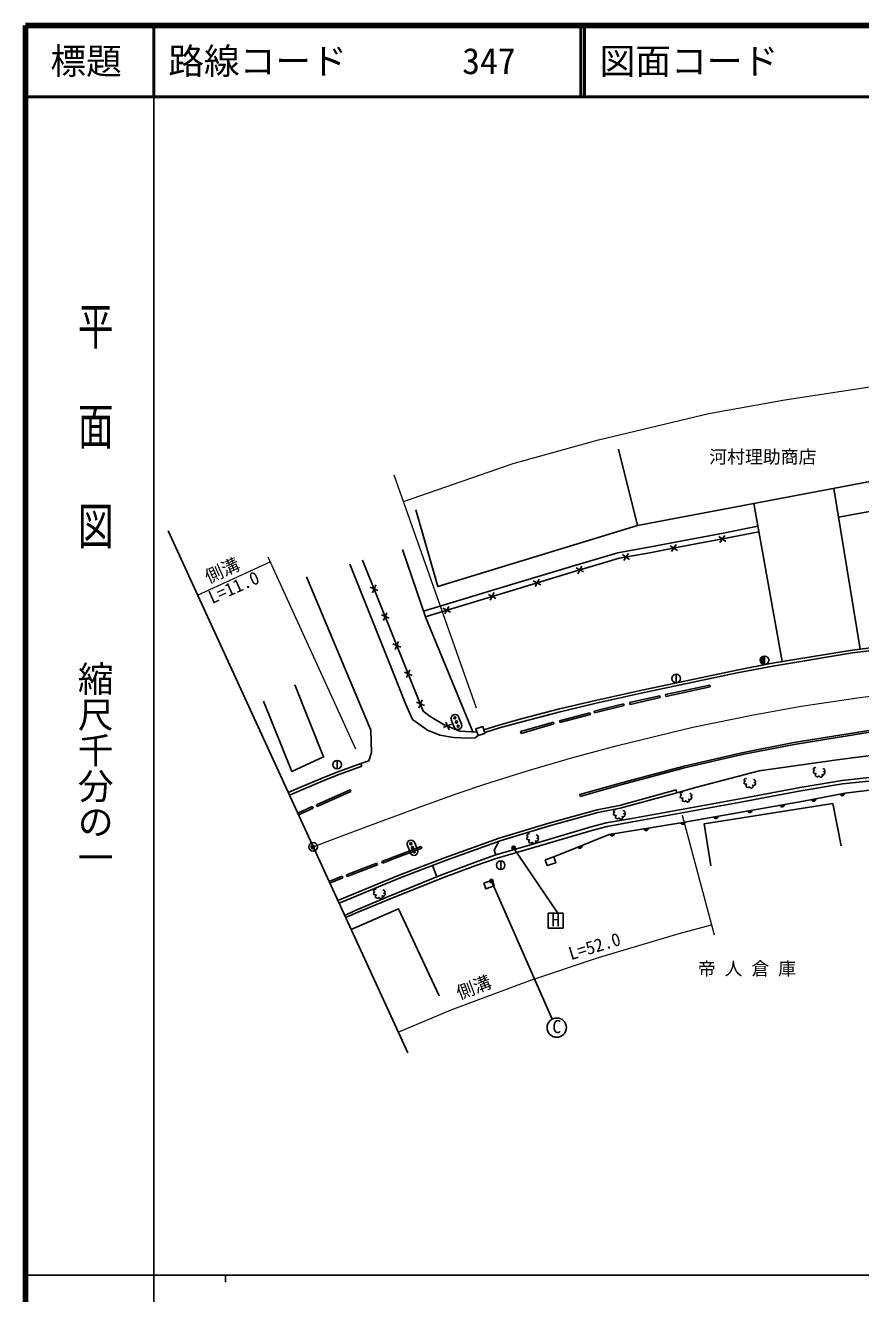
# Model space of a CAD drawing. Units: millimetres at full size, sheet at 1:1000; details may follow other scales. Extents: x 40000 to 680000, y 20000 to 380000.
# Drawn here: x 40000 to 156906, y 202409 to 380000 of the extents above; entities that cross this region are included whole.
import ezdxf
from ezdxf.enums import TextEntityAlignment as Align

# ---------------------------------------------------------------- set-up
doc = ezdxf.new("R2010")
doc.units = ezdxf.units.MM
doc.header["$LTSCALE"] = 1000
doc.header["$PDMODE"] = 32
doc.header["$PDSIZE"] = 500
doc.linetypes.add('CHAIN', pattern=[18.5, 12, -1.5, 3.5, -1.5])
for name, color, linetype, lineweight in [('M-BGD', 7, 'Continuous', 25), ('M-BGD-EXST', 7, 'Continuous', 25), ('M-BMK', 2, 'CHAIN', 13), ('M-BMK-OTRS', 5, 'Continuous', 25), ('M-BMK-SRVR', 3, 'Continuous', 25), ('M-STR-HTXT', 7, 'Continuous', 13), ('M-STR-STRC', 7, 'Continuous', 25), ('M-TTL', 2, 'Continuous', 140), ('M-TTL-BAND', 7, 'Continuous', 25), ('M-TTL-LINE', 7, 'Continuous', 50)]:
    doc.layers.add(name, color=color, linetype=linetype, lineweight=lineweight)
for name, color, linetype in [('M-BMK-HTXT', 7, 'Continuous'), ('M-OTRS', 6, 'Continuous'), ('M-TTL-TXT', 7, 'Continuous')]:
    doc.layers.add(name, color=color, linetype=linetype)
doc.styles.add('@ＭＳ ゴシック', font='')
doc.styles.add('ＭＳ ゴシック', font='')
doc.styles.get('@ＭＳ ゴシック').set_extended_font_data('@MS Gothic')
doc.styles.get('ＭＳ ゴシック').set_extended_font_data('MS Gothic')

msp = doc.modelspace()

# ---------------------------------------------------------------- hatches: boundary and pattern name
at = {"layer": 'M-BGD'}
for points in [[(143456, 291693, 0.41421), (142856, 291093, 0.41421), (143456, 290493)], [(154030, 272346, 0.84072), (154645, 272464)], [(141088, 269985, 0.84072), (141704, 270094)], [(145613, 270785, 0.84072), (146229, 270894)], [(150035, 271583, 0.84072), (150650, 271700)], [(131724, 268330, 0.84072), (132340, 268439)], [(136336, 269145, 0.84072), (136953, 269254)], [(121832, 266712, 0.84072), (122450, 266813)], [(126572, 267487, 0.84072), (127190, 267588)], [(117348, 264928, 0.84072), (117928, 265162)]]:
    msp.add_hatch(color=256, dxfattribs=at).paths.add_polyline_path(points)
at = {"layer": 'M-BGD-EXST'}
for points in [[(108591, 264836, 1), (108091, 264836, 1)], [(105497, 260185, 1), (104997, 260185, 1)]]:
    msp.add_hatch(color=256, dxfattribs=at).paths.add_polyline_path(points)

# ---------------------------------------------------------------- linework, layer by layer
at = {"layer": 'M-BGD'}
for p, q in [((156830, 292659), (153135, 315167)), ((145933, 290913), (141965, 313049)), ((130435, 306310), (131103, 307294)), ((138039, 307740), (137047, 308409)), ((137215, 307585), (137880, 308571)), ((96028, 297031), (92778, 306611)), ((124569, 305209), (123587, 305892)), ((123744, 305065), (124422, 306042)), ((131259, 306463), (130269, 307134)), ((117072, 304030), (118125, 303462)), ((117877, 304266), (117312, 303219)), ((112147, 301662), (111093, 302227)), ((111343, 301424), (111905, 302472)), ((89355, 300875), (88261, 301341)), ((89047, 301654), (88578, 300554)), ((105858, 299761), (104804, 300325)), ((105055, 299523), (105616, 300571)), ((99499, 297835), (98444, 298398)), ((98696, 297595), (99256, 298644)), ((90922, 296980), (89828, 297446)), ((90614, 297759), (90145, 296659)), ((96028, 297031), (102633, 281068)), ((92547, 292943), (91453, 293409)), ((92238, 293722), (91770, 292622)), ((143456, 290493), (143456, 291693)), ((93832, 289763), (93363, 288663)), ((94140, 288984), (93046, 289450)), ((131100, 289154), (131100, 287954)), ((124578, 285163), (128794, 286120)), ((128849, 285876), (128794, 286120)), ((129599, 286291), (135803, 287611)), ((129651, 286046), (129599, 286291)), ((129651, 286046), (135855, 287367)), ((135855, 287367), (135803, 287611)), ((95842, 284755), (94747, 285222)), ((95533, 285535), (95064, 284434)), ((119590, 283987), (123740, 284985)), ((119648, 283744), (123798, 284742)), ((123798, 284742), (123740, 284985)), ((124633, 284919), (124578, 285163)), ((124633, 284919), (128849, 285876)), ((99304, 281350), (98840, 282452)), ((109313, 281104), (113914, 282414)), ((113982, 282173), (113914, 282414)), ((114738, 282624), (119025, 283730)), ((114800, 282382), (114738, 282624)), ((114800, 282382), (119088, 283488)), ((119088, 283488), (119025, 283730)), ((119648, 283744), (119590, 283987)), ((98530, 281670), (99626, 282132)), ((109381, 280864), (109313, 281104)), ((109381, 280864), (113982, 282173)), ((83630, 277082), (83630, 275882)), ((86949, 276648), (87087, 276273)), ((80760, 270851), (85458, 272953)), ((80862, 270623), (85560, 272725)), ((85560, 272725), (85458, 272953)), ((117658, 272040), (117591, 272281)), ((131066, 272940), (131171, 272554)), ((78133, 269679), (80151, 270635)), ((78237, 269452), (80258, 270409)), ((80151, 270635), (80258, 270409)), ((80862, 270623), (80760, 270851)), ((95470, 264785), (95382, 265019)), ((89966, 262696), (89877, 262929)), ((106526, 263020), (106526, 261820)), ((84967, 261070), (89192, 262707)), ((85057, 260837), (84967, 261070)), ((85057, 260837), (89282, 262474)), ((89282, 262474), (89192, 262707)), ((97600, 260764), (96987, 262354)), ((82530, 260098), (84329, 260875)), ((82634, 259871), (84428, 260646)), ((84329, 260875), (84428, 260646))]:
    msp.add_line(p, q, dxfattribs=at)
for points in [[(125682, 309962), (165376, 317488), (163891, 325694)], [(153797, 311131), (179929, 315874), (178204, 326090)], [(94667, 312178), (97729, 301416), (125682, 309962), (123029, 320654)], [(95713, 297959), (100936, 299548), (108498, 301835), (116909, 304378), (121339, 305689), (122939, 306157), (127246, 306933), (131219, 307700), (137202, 308822), (142536, 309859)], [(95970, 297202), (101168, 298783), (108730, 301069), (117139, 303611), (121564, 304922), (123123, 305377), (127392, 306146), (131368, 306914), (137352, 308036), (142678, 309072)], [(85423, 304568), (91501, 289381), (93238, 284919), (94173, 282822), (96298, 281326), (97994, 280592), (99902, 280285), (101960, 280205), (102961, 280245), (103377, 280554)], [(103223, 281030), (100829, 281183), (98639, 282076), (96679, 283235), (95700, 283991), (87201, 305112)], [(86949, 276648), (88092, 277026), (88445, 278175), (88368, 281296), (79371, 302790)], [(104166, 281363), (106255, 281998), (109576, 282929), (114763, 284280), (119809, 285483), (126108, 286870), (139560, 289734), (144546, 290686), (155705, 292518), (167516, 294001)], [(104290, 280983), (106367, 281614), (109680, 282542), (114860, 283891), (119898, 285093), (126192, 286479), (139639, 289342), (144616, 290292), (155762, 292122), (167558, 293603)], [(73351, 285373), (77278, 275539), (81739, 277559), (77697, 287660)], [(191287, 284203), (185405, 284042), (179399, 283686), (168936, 282714), (161618, 281817), (147562, 279571), (140296, 278146), (132190, 276276), (123458, 273930), (117591, 272281)], [(191294, 283953), (185416, 283792), (179418, 283436), (168963, 282465), (161653, 281570), (147606, 279325), (140348, 277901), (132250, 276034), (123524, 273689), (117658, 272040)], [(180956, 276836), (183354, 279468), (182789, 280201), (172514, 279214), (161534, 278199), (153613, 277175), (142698, 275604), (133772, 273265), (131171, 272554)], [(76803, 272576), (78760, 273405), (81531, 274573), (83511, 275381), (86949, 276648)], [(76970, 272212), (78915, 273037), (81684, 274203), (83656, 275008), (87087, 276273)], [(84704, 255360), (86075, 256033), (90601, 257913), (98142, 260985), (102878, 262776), (105868, 263842), (111012, 265344), (119170, 267753), (121313, 268313), (124874, 268946), (140266, 271762), (148437, 273286), (154309, 274268), (159801, 274871), (164253, 275287), (169272, 275911), (174892, 276535), (176989, 276824), (181810, 276838), (182196, 272114), (198943, 272526), (214227, 272833), (231703, 273382)], [(84835, 255075), (86212, 255679), (90718, 257545), (98270, 260592), (103040, 262359), (106018, 263364), (111153, 264864), (119304, 267271), (121421, 267824), (124963, 268454), (140357, 271270), (148524, 272794), (154377, 273773), (159852, 274374), (164307, 274790), (169331, 275414), (174953, 276038), (177024, 276324), (181349, 276337), (181736, 271602), (198957, 272026), (214234, 272453), (231933, 272920), (222792, 264208)], [(150650, 276037), (150522, 276083), (150410, 276037), (150304, 275904), (150324, 275774), (150406, 275715), (150466, 275703), (150361, 275643), (150296, 275453), (150328, 275317), (150510, 275247), (150657, 275266), (150580, 275070), (150577, 274903), (150701, 274827), (150883, 274789), (151008, 274845), (151041, 274907), (151093, 274824), (151325, 274721), (151499, 274789), (151598, 274949), (151556, 275060), (151485, 275113), (151679, 275065), (151870, 275177), (151923, 275376), (151852, 275453), (151724, 275485), (151881, 275529), (151903, 275618), (151862, 275788), (151780, 275878), (151608, 275956)], [(113943, 263550), (121713, 266693), (131724, 268330), (148902, 271367), (154688, 272472), (164360, 273656), (172757, 274705), (176594, 275228), (180044, 275165), (180308, 270383), (185165, 270441), (185370, 262386)], [(140945, 274515), (140817, 274561), (140705, 274516), (140599, 274382), (140619, 274252), (140701, 274193), (140761, 274182), (140656, 274121), (140591, 273932), (140623, 273795), (140804, 273726), (140952, 273745), (140875, 273548), (140872, 273382), (140996, 273306), (141178, 273268), (141303, 273323), (141336, 273385), (141388, 273302), (141620, 273199), (141794, 273268), (141893, 273427), (141851, 273539), (141780, 273591), (141974, 273543), (142165, 273655), (142218, 273855), (142147, 273931), (142019, 273963), (142176, 274008), (142198, 274096), (142157, 274266), (142075, 274356), (141903, 274434)], [(83741, 257458), (92313, 261025), (98685, 263419), (106337, 266193), (113247, 268295), (120034, 270155), (123139, 270781), (131066, 272940)], [(83908, 257094), (92460, 260653), (98824, 263044), (106463, 265814), (113358, 267910), (120126, 269766), (123231, 270392), (131171, 272554)], [(132021, 272564), (131894, 272609), (131781, 272564), (131675, 272430), (131695, 272300), (131778, 272241), (131838, 272230), (131732, 272169), (131668, 271980), (131700, 271843), (131881, 271774), (132028, 271793), (131952, 271596), (131948, 271430), (132072, 271354), (132254, 271316), (132379, 271372), (132412, 271433), (132465, 271351), (132697, 271248), (132870, 271316), (132969, 271476), (132927, 271587), (132857, 271639), (133050, 271591), (133241, 271704), (133294, 271903), (133223, 271980), (133095, 272011), (133252, 272056), (133274, 272144), (133233, 272315), (133151, 272405), (132979, 272482)], [(122675, 270156), (122547, 270202), (122435, 270156), (122329, 270023), (122349, 269893), (122431, 269834), (122491, 269822), (122386, 269762), (122321, 269572), (122353, 269436), (122534, 269366), (122682, 269385), (122605, 269189), (122602, 269022), (122726, 268946), (122908, 268908), (123033, 268964), (123066, 269026), (123118, 268943), (123350, 268840), (123524, 268908), (123623, 269068), (123581, 269179), (123510, 269232), (123704, 269184), (123895, 269296), (123948, 269495), (123877, 269572), (123749, 269604), (123906, 269648), (123928, 269737), (123887, 269907), (123805, 269997), (123633, 270075)], [(135924, 262308), (135000, 268181), (153002, 271023), (154187, 265126)], [(110546, 266735), (110418, 266781), (110306, 266736), (110200, 266602), (110219, 266472), (110302, 266413), (110362, 266401), (110256, 266341), (110192, 266151), (110224, 266015), (110405, 265945), (110553, 265964), (110476, 265768), (110473, 265602), (110597, 265526), (110779, 265487), (110904, 265543), (110937, 265605), (110989, 265522), (111221, 265419), (111395, 265487), (111493, 265647), (111452, 265758), (111381, 265811), (111574, 265763), (111766, 265875), (111819, 266074), (111747, 266151), (111620, 266183), (111777, 266227), (111799, 266316), (111758, 266486), (111676, 266576), (111503, 266654)], [(89877, 262929), (92436, 263907), (93823, 264432), (95382, 265019)], [(89966, 262696), (92525, 263673), (93912, 264199), (95470, 264785)], [(106262, 265741), (105635, 264491), (105868, 263842)], [(89090, 259022), (88962, 259068), (88850, 259023), (88744, 258889), (88764, 258759), (88847, 258700), (88907, 258689), (88801, 258628), (88736, 258439), (88769, 258302), (88950, 258233), (89097, 258252), (89020, 258055), (89017, 257889), (89141, 257813), (89323, 257774), (89448, 257830), (89481, 257892), (89534, 257809), (89766, 257706), (89939, 257774), (90038, 257934), (89996, 258046), (89926, 258098), (90119, 258050), (90310, 258162), (90363, 258361), (90292, 258438), (90164, 258470), (90321, 258514), (90343, 258603), (90302, 258773), (90220, 258863), (90048, 258941)], [(85596, 253417), (92218, 256302), (97898, 244115)]]:
    msp.add_lwpolyline(points, dxfattribs=at)
for points in [[(103377, 280554), (104328, 280864), (104019, 281815), (103068, 281505)], [(112763, 263138), (113943, 263550), (114224, 262748), (113044, 262336)], [(104146, 259893), (105326, 260305), (105607, 259503), (104427, 259091)]]:
    msp.add_lwpolyline(points, close=True, dxfattribs=at)
for centre in [(143456, 291093), (131100, 288554), (83630, 276482), (106526, 262420)]:
    msp.add_circle(centre, 600, dxfattribs=at)
for centre, start, end in [((154327, 272458), 200.70491, 0.92264), ((141386, 270093), 199.91704, 0.13477), ((145911, 270893), 199.91704, 0.13477), ((150332, 271695), 200.70491, 0.92264), ((132023, 268438), 199.91704, 0.13477), ((136635, 269253), 199.91704, 0.13477), ((122132, 266817), 199.17681, 359.39454), ((126872, 267592), 199.17681, 359.39454), ((117618, 265095), 211.91288, 12.13062)]:
    msp.add_arc(centre, 318, start, end, dxfattribs=at)
at = {"layer": 'M-BGD-EXST'}
for p, q in [((108341, 264836), (114535, 255681)), ((105247, 260185), (113720, 240835)), ((115252, 255681), (113152, 255681)), ((113152, 255681), (113152, 253581)), ((115252, 253581), (115252, 255681)), ((113152, 253581), (115252, 253581))]:
    msp.add_line(p, q, dxfattribs=at)
for centre, radius in [((108341, 264836), 250), ((105247, 260185), 250), ((114373, 239654), 1350)]:
    msp.add_circle(centre, radius, dxfattribs=at)
at = {"layer": 'M-BMK'}
msp.add_lwpolyline([(80297, 264963), (83812, 266329), (90076, 268664), (95778, 270774), (100419, 272458), (104299, 273731), (110072, 275582), (116605, 277469), (122861, 279185), (133418, 281722), (141911, 283464), (148603, 284656), (156805, 285904), (166996, 287151), (175294, 287877), (183532, 288346), (193247, 288622), (206725, 288642), (225094, 288449), (239918, 288466), (256228, 288276), (272484, 288213), (280499, 288193)], dxfattribs=at)
at = {"layer": 'M-BMK-OTRS'}
msp.add_line((93526, 236137), (59985, 309224), dxfattribs=at)
at = {"layer": 'M-BMK-SRVR'}
msp.add_circle((80297, 264963), 600, dxfattribs=at)
at = {"layer": 'M-OTRS'}
msp.add_point((80231, 264953), dxfattribs=at)
at = {"layer": 'M-STR-HTXT'}
for p, q in [((103142, 284377), (91624, 317030)), ((73921, 305569), (86206, 278709)), ((64112, 300230), (74244, 304864)), ((136434, 252599), (131996, 269353))]:
    msp.add_line(p, q, dxfattribs=at)
for points in [[(92928, 313333), (108289, 318643), (120230, 321982), (135646, 325655), (146276, 327558), (159399, 329559), (172295, 330829), (183752, 331592), (195203, 331803), (242335, 331695)], [(92195, 239036), (99589, 242166), (110587, 246233), (120230, 249485), (131522, 252832), (136055, 254033)]]:
    msp.add_lwpolyline(points, dxfattribs=at)
at = {"layer": 'M-STR-STRC'}
for p, q in [((100025, 281736), (99619, 282759)), ((100642, 283164), (101047, 282141)), ((93883, 264126), (93473, 265146)), ((94494, 265556), (94903, 264535))]:
    msp.add_line(p, q, dxfattribs=at)
for centre in [(100109, 283032), (100337, 282456), (100566, 281880), (93961, 265422), (94192, 264847), (94423, 264272)]:
    msp.add_circle(centre, 150, dxfattribs=at)
for centre, start, end in [((100131, 282961), 111.61958, 201.61958), ((100131, 282961), 21.61958, 111.61958), ((100536, 281939), 201.61958, 291.61958), ((100536, 281939), 291.61958, 21.61958), ((93983, 265351), 111.87832, 201.87832), ((93983, 265351), 21.87832, 111.87832), ((94393, 264331), 201.87832, 291.87832), ((94393, 264331), 291.87832, 21.87832)]:
    msp.add_arc(centre, 550, start, end, dxfattribs=at)
at = {"layer": 'M-TTL'}
for p, q in [((40000, 380000), (40000, 20000)), ((680000, 380000), (40000, 380000))]:
    msp.add_line(p, q, dxfattribs=at)
at = {"layer": 'M-TTL-BAND'}
for p, q in [((58000, 370000), (58000, 20000)), ((40000, 205000), (579000, 205000)), ((68000, 205000), (68000, 204000))]:
    msp.add_line(p, q, dxfattribs=at)
at = {"layer": 'M-TTL-LINE'}
for p, q in [((58000, 380000), (58000, 370000)), ((117750, 380000), (117750, 370000)), ((118250, 380000), (118250, 370000)), ((40000, 370000), (680000, 370000))]:
    msp.add_line(p, q, dxfattribs=at)

# ---------------------------------------------------------------- texts
at = {"layer": 'M-BGD-EXST', "style": 'ＭＳ ゴシック'}
msp.add_text('H', height=1833, dxfattribs=at).set_placement((113604, 253272), align=Align.BOTTOM_LEFT)
msp.add_text('C', height=1833, rotation=358.508, dxfattribs=at).set_placement((113718, 238361), align=Align.BOTTOM_LEFT)
at = {"layer": 'M-BMK-HTXT', "style": 'ＭＳ ゴシック'}
for s, p in [('河村理助商店', (135721, 318123)), ('帝 人 倉 庫', (134125, 246451))]:
    msp.add_text(s, height=1833, dxfattribs=at).set_placement(p, align=Align.BOTTOM_LEFT)
at = {"layer": 'M-STR-HTXT', "style": 'ＭＳ ゴシック'}
for s, rotation, p in [('側溝', 24.196, (65859, 301322)), ('L=11.0', 23.9, (66343, 298450)), ('L=52.0', 16.994, (116512, 248563)), ('側溝', 20.823, (100937, 243049))]:
    msp.add_text(s, height=1833, rotation=rotation, dxfattribs=at).set_placement(p, align=Align.BOTTOM_LEFT)
at = {"layer": 'M-TTL-BAND', "style": '@ＭＳ ゴシック', "width": 1.4}
msp.add_text('平  面  図', height=3666, rotation=270, dxfattribs=at).set_placement((49777, 306475), align=Align.MIDDLE_RIGHT)
at = {"layer": 'M-TTL-BAND', "style": '@ＭＳ ゴシック'}
msp.add_text('縮尺千分の一', height=3666, rotation=270, dxfattribs=at).set_placement((49777, 261030), align=Align.MIDDLE_RIGHT)
at = {"layer": 'M-TTL-TXT', "style": 'ＭＳ ゴシック'}
msp.add_text('標題', height=3666, dxfattribs=at).set_placement((48500, 375000), align=Align.MIDDLE_CENTER)
for s, p in [('路線コード', (60000, 375000)), ('347', (101142, 375000)), ('図面コード', (120380, 375000))]:
    msp.add_text(s, height=3666, dxfattribs=at).set_placement(p, align=Align.MIDDLE_LEFT)

doc.saveas('drawing.dxf')
